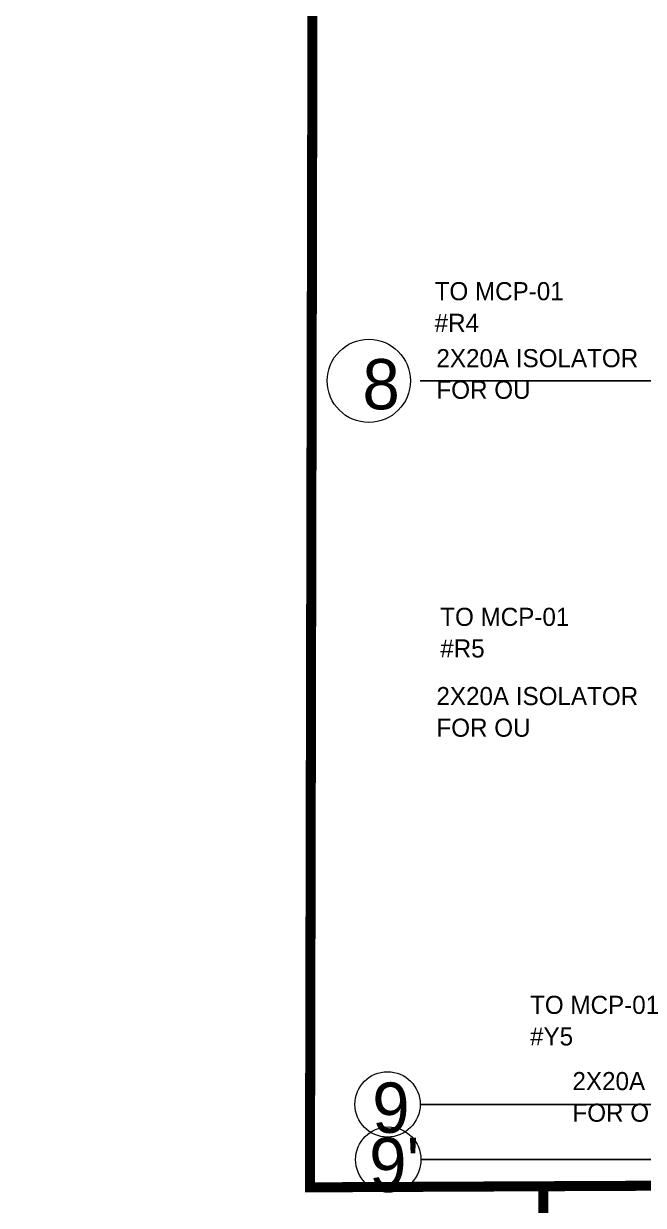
# Model space of a CAD drawing. Header units: metres. Extents: x 75097 to 220762, y -1557923 to -1361206.
# Drawn here: x 92095 to 98263, y -1426893 to -1415133 of the extents above; entities that cross this region are included whole.
import ezdxf

# ---------------------------------------------------------------- set-up
doc = ezdxf.new("R2010")
doc.units = ezdxf.units.M
doc.linetypes.add('DASHED2', pattern=[0.375, 0.25, -0.125])
doc.layers.get('0').update_dxf_attribs({"lineweight": 0})
doc.layers.add('A-100 - Copy$0$axes', color=8, linetype='Continuous')
doc.layers.add('A-100 - Copy$0$AxisBalloons_2', color=8, linetype='Continuous', lineweight=0)
doc.layers.add('A-100 - Copy$0$TEXT', color=8, linetype='Continuous', lineweight=0)
doc.layers.add('E-POWR', color=7, linetype='Continuous', lineweight=9, true_color=0x4e7e3e)
doc.layers.add('E-POWR-IDEN _1-100_', color=7, linetype='Continuous', lineweight=9, true_color=0x4e7e3e)
doc.styles.add('A-100 - Copy$0$Standard', font='GOTHIC.TTF')
doc.styles.add('Optima_5', font='', dxfattribs={"height": 3.001645})
doc.styles.get('Optima_5').set_extended_font_data('Optima')

# ---------------------------------------------------------------- blocks, each defined once
blk = doc.blocks.new('A-100 - Copy')
at = {"layer": 'A-100 - Copy$0$axes'}
for p, q in [((178940.3, -1418687.7, 2.4), (96042.2, -1418687.7, 2.4)), ((178940.3, -1425887.7, 2.4), (96042.2, -1425887.7, 2.4)), ((178940.3, -1426437.7, 2.4), (96049.7, -1426437.7, 2.4))]:
    blk.add_line(p, q, dxfattribs=at)
at = {"layer": 'A-100 - Copy$0$AxisBalloons_2'}
for centre, radius in [((95530.8, -1418687.7, 2.4), 413.9), ((95717.2, -1425887.7, 2.4), 325), ((95724.7, -1426437.7, 2.4), 325)]:
    blk.add_circle(centre, radius, dxfattribs=at)
at = {"layer": 'A-100 - Copy$0$TEXT', "char_height": 500, "attachment_point": 1, "style": 'A-100 - Copy$0$Standard'}
for s, insert in [('8', (95467.2, -1418470.8, 2.4)), ('9', (95564.7, -1425670.8, 2.4)), ("9'", (95534.3, -1426218.7, 2.4))]:
    blk.add_mtext_dynamic_manual_height_columns(s, width=1.122, gutter_width=1, heights=[0], dxfattribs=dict(at, insert=insert))

msp = doc.modelspace()

# ---------------------------------------------------------------- linework, layer by layer
at = {"layer": 'E-POWR', "color": 240, "linetype": 'DASHED2', "ltscale": 500, "true_color": 0xf10e52, "const_width": 100, "elevation": 0}
msp.add_lwpolyline([(115595.3, -1375232.9), (115595.3, -1391802.7), (116997.3, -1391802.7), (116997.2, -1396837.7), (115052.2, -1396837.7), (115298.3, -1426617.7), (94944.9, -1426713.6), (95011.4, -1395531.3), (100350.3, -1395542.7), (100350.3, -1389463.8)], dxfattribs=at)
at = {"layer": 'E-POWR', "color": 240, "linetype": 'DASHED2', "ltscale": 500, "true_color": 0xf10e52, "const_width": 100}
msp.add_lwpolyline([(151498.3, -1472883.1), (112645.3, -1472883.1), (112645.3, -1475532.7), (108725.3, -1475532.7), (108725.3, -1471773.7), (89402.2, -1471773.7), (89402.2, -1455502.7), (85952.6, -1455502.7), (85952.6, -1438651.4), (97267.4, -1438651.4), (97267.4, -1426702.7)], dxfattribs=at)

# ---------------------------------------------------------------- texts
at = {"layer": 'E-POWR-IDEN _1-100_', "width": 2475.925, "attachment_point": 1, "rotation": 360, "line_spacing_factor": 1.047943, "style": 'Optima_5'}
for s, insert, char_height in [('TO MCP-01 \\P#R4', (96185.9, -1417705.4), 180.1), ('2X20A ISOLATOR\\PFOR OU', (96203.8, -1418371.7, 4.7), 180.099), ('TO MCP-01 \\P#R5', (96241.7, -1420946.1), 180.1), ('2X20A ISOLATOR\\PFOR OU', (96203.8, -1421734.5, 4.7), 180.099), ('TO MCP-01 \\P#Y5', (97135.7, -1424807.3), 180.1), ('2X20A ISOLATOR\\PFOR OU', (97557.6, -1425566.1, 4.7), 180.099)]:
    msp.add_mtext(s, dxfattribs=dict(at, insert=insert, char_height=char_height))

# ---------------------------------------------------------------- next in the draw order: block references
msp.add_blockref('A-100 - Copy', (0, 0))

doc.saveas('drawing.dxf')
